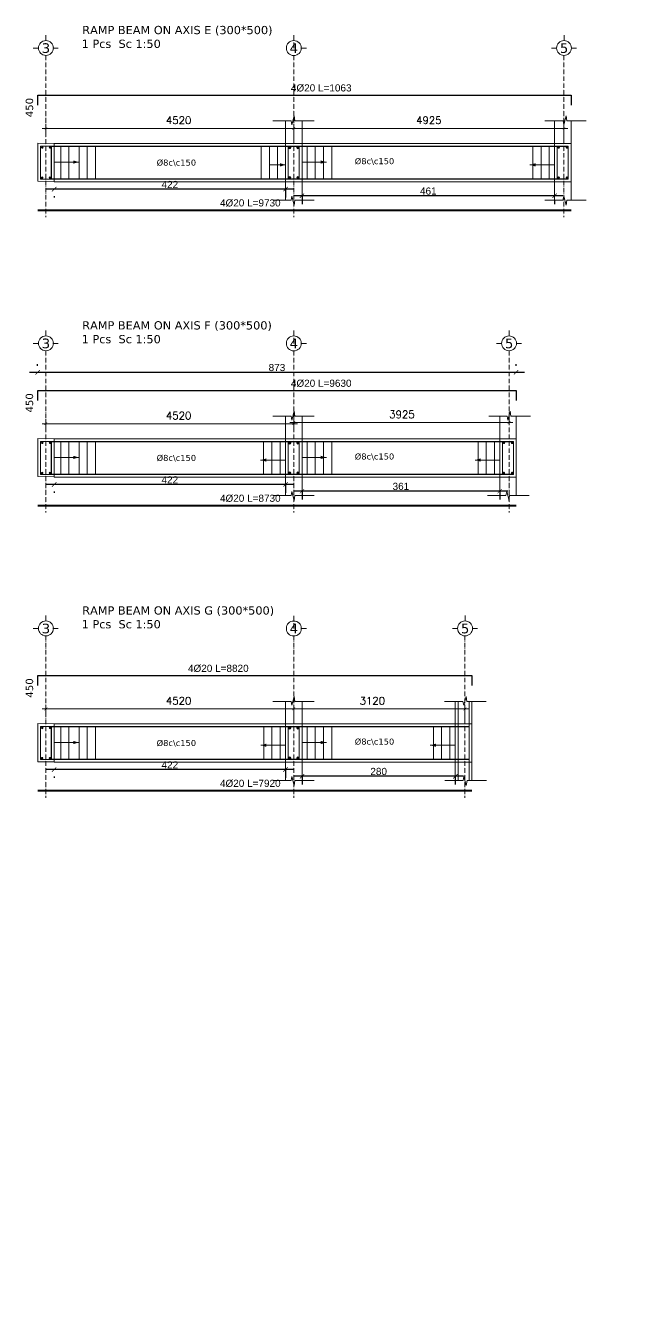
# Model space of a CAD drawing. Header units: inches. Extents: x -26151 to 62940, y -10194 to 246332.
# Drawn here: x -18149 to -17020, y 109885 to 112216 of the extents above; entities that cross this region are included whole.
import ezdxf

# ---------------------------------------------------------------- set-up
doc = ezdxf.new("R2010")
doc.units = ezdxf.units.IN
doc.header["$LTSCALE"] = 0.7
doc.header["$MEASUREMENT"] = 0
doc.linetypes.add('ACAD_ISO10W100', pattern=[18, 12, -3, 0, -3])
doc.layers.get('0').update_dxf_attribs({"lineweight": 13})
doc.layers.get('Defpoints').update_dxf_attribs({"lineweight": 5})
for name, color, linetype, lineweight in [('axis', 254, 'ACAD_ISO10W100', 9), ('BEAM FRAME', 5, 'Continuous', 18), ('COLUMN', 4, 'Continuous', 20), ('elevline', 30, 'Continuous', 20), ('FRAME 070', 5, 'Continuous', 60), ('hach', 9, 'Continuous', 9), ('hatch', 9, 'Continuous', 9), ('renforcment', 141, 'Continuous', 40), ('tex', 3, 'Continuous', 25), ('TEXT', 3, 'Continuous', 25), ('top rein. extension', 50, 'Continuous', 20), ('top renforcment', 7, 'Continuous', 40)]:
    doc.layers.add(name, color=color, linetype=linetype, lineweight=lineweight)
doc.styles.add('100', font='romans.shx', dxfattribs={"height": 13.5})
doc.styles.add('romanc', font='verdana.ttf', dxfattribs={"height": 250})
doc.styles.get("Standard").update_dxf_attribs({"font": 'arial.ttf', "height": 13})
doc.dimstyles.new('100', dxfattribs={"dimtxt": 13.5, "dimasz": 5, "dimexe": 7, "dimexo": 7, "dimgap": 8, "dimtad": 1, "dimdec": 0, "dimlfac": 10, "dimzin": 4, "dimdsep": 46, "dimtxsty": '100', "dimblk": 'ARCHTICK', "dimcen": 0.09, "dimdle": 7, "dimclrd": 1, "dimclre": 8, "dimclrt": 2, "dimadec": 0, "dimazin": 1, "dimtfac": 1, "dimtdec": 0, "dimtix": 1, "dimtofl": 0, "dimtmove": 0, "dimatfit": 3, "dimldrblk": 'ARCHTICK', "dimfxl": 0, "dimtolj": 1, "dimtzin": 0, "dimlwd": -1, "dimlwe": -1, "dimarcsym": 0})
doc.dimstyles.get("Standard").update_dxf_attribs({"dimtxt": 13, "dimasz": 5, "dimexe": 0.18, "dimexo": 0.0625, "dimgap": 6, "dimtad": 1, "dimdec": 0, "dimlfac": 10, "dimzin": 0, "dimdsep": 46, "dimtxsty": 'Standard', "dimblk": 'ARCHTICK', "dimcen": 0.09, "dimse1": 1, "dimse2": 1, "dimclrd": 1, "dimclre": 7, "dimclrt": 3, "dimadec": 0, "dimazin": 0, "dimtfac": 1, "dimtdec": 0, "dimtix": 1, "dimtofl": 0, "dimtmove": 0, "dimatfit": 3, "dimldrblk": 'ARCHTICK', "dimfxl": 0, "dimtolj": 1, "dimtzin": 0, "dimarcsym": 0})
doc.dimstyles.new('STANDARD$0', dxfattribs={"dimscale": 0, "dimtxt": 50, "dimasz": 8, "dimexe": 15, "dimexo": 0.0625, "dimgap": 2, "dimtad": 1, "dimdec": 0, "dimzin": 0, "dimdsep": 46, "dimtxsty": 'Standard', "dimblk1": 'ARCHTICK', "dimblk2": 'ARCHTICK', "dimsah": 1, "dimcen": 0.09, "dimdle": 15, "dimclrd": 3, "dimclre": 3, "dimclrt": 3, "dimazin": 0, "dimtfac": 1, "dimtdec": 0, "dimtofl": 0, "dimtmove": 1, "dimatfit": 3, "dimldrblk": 'ARCHTICK', "dimfxl": 0, "dimtolj": 1, "dimtzin": 0, "dimarcsym": 0})

# ---------------------------------------------------------------- blocks, each defined once
blk = doc.blocks.new('*D1808')
at = {"layer": 'Defpoints', "color": 0, "lineweight": 30, "transparency": 16777216}
for p in [(-18120.6, 112089, -218.5), (-17278.5, 112089, -157.8), (-17278.5, 112089)]:
    blk.add_point(p, dxfattribs=at)
at = {"layer": 'TEXT', "color": 3, "transparency": 16777216, "insert": (-17609.6, 112102), "char_height": 13, "attachment_point": 5}
blk.add_mtext('\\A1;4%%C20 L=1063', dxfattribs=at)
blk = doc.blocks.new('_ArchTick')
at = {"color": 0, "linetype": 'ByBlock', "lineweight": 0, "const_width": 0.15}
blk.add_lwpolyline([(-0.5, -0.5), (0.5, 0.5)], dxfattribs=at)
blk = doc.blocks.new('*D1809')
at = {"color": 1, "transparency": 16777216}
blk.add_line((-18118.6, 112028.4), (-17652.6, 112028.4), dxfattribs=at)
at = {"color": 8, "transparency": 16777216}
for p, q in [((-18111.6, 112022.1), (-18111.6, 112035.4)), ((-17659.6, 112022.3), (-17659.6, 112035.4))]:
    blk.add_line(p, q, dxfattribs=at)
at = {"layer": 'Defpoints', "color": 0, "lineweight": 30, "transparency": 16777216}
for p in [(-17659.6, 112028.4), (-18111.6, 112015.1), (-17659.6, 112015.3)]:
    blk.add_point(p, dxfattribs=at)
at = {"color": 1, "transparency": 16777216, "xscale": 5, "yscale": 5, "zscale": 5, "rotation": 180}
blk.add_blockref('_ArchTick', (-18111.6, 112028.4), dxfattribs=at)
at = {"color": 1, "transparency": 16777216, "xscale": 5, "yscale": 5, "zscale": 5}
blk.add_blockref('_ArchTick', (-17659.6, 112028.4), dxfattribs=at)
at = {"color": 2, "lineweight": 30, "transparency": 16777216, "insert": (-17869.6, 112043.2), "char_height": 13.5, "attachment_point": 5, "style": '100'}
blk.add_mtext('\\A1;4520', dxfattribs=at)
blk = doc.blocks.new('*D1810')
at = {"color": 1, "transparency": 16777216}
blk.add_line((-17666.6, 112028.4), (-17160.1, 112028.4), dxfattribs=at)
at = {"color": 8, "transparency": 16777216}
for p, q in [((-17659.6, 112008.1), (-17659.6, 112035.4)), ((-17167.1, 112008.1), (-17167.1, 112035.4))]:
    blk.add_line(p, q, dxfattribs=at)
at = {"layer": 'Defpoints', "color": 0, "lineweight": 30, "transparency": 16777216}
for p in [(-17167.1, 112028.4), (-17659.6, 112001.1), (-17167.1, 112001.1)]:
    blk.add_point(p, dxfattribs=at)
at = {"color": 1, "transparency": 16777216, "xscale": 5, "yscale": 5, "zscale": 5, "rotation": 180}
blk.add_blockref('_ArchTick', (-17659.6, 112028.4), dxfattribs=at)
at = {"color": 1, "transparency": 16777216, "xscale": 5, "yscale": 5, "zscale": 5}
blk.add_blockref('_ArchTick', (-17167.1, 112028.4), dxfattribs=at)
at = {"color": 2, "lineweight": 30, "transparency": 16777216, "insert": (-17413.3, 112043.2), "char_height": 13.5, "attachment_point": 5, "style": '100'}
blk.add_mtext('\\A1;4925', dxfattribs=at)
blk = doc.blocks.new('*D1811')
at = {"layer": 'Defpoints', "color": 0, "lineweight": 30, "transparency": 16777216}
for p in [(-18094.5, 111879.4, -37100.9), (-18094.5, 111879.4), (-17359.3, 111879.4, -13652.7)]:
    blk.add_point(p, dxfattribs=at)
at = {"layer": 'TEXT', "color": 3, "transparency": 16777216, "insert": (-17738.9, 111892.4), "char_height": 13, "attachment_point": 5}
blk.add_mtext('\\A1;4%%C20 L=9730', dxfattribs=at)
blk = doc.blocks.new('*D1812')
at = {"layer": 'Defpoints', "color": 0, "linetype": 'ByBlock', "lineweight": 30, "transparency": 16777216}
for p in [(-17644.6, 111931.1), (-17184.1, 111931.1, -72.3), (-17644.6, 111905.6)]:
    blk.add_point(p, dxfattribs=at)
at = {"layer": 'hach', "color": 3, "lineweight": -2, "transparency": 16777216}
for p, q in [((-17169.1, 111905.6), (-17659.6, 111905.6)), ((-17644.6, 111906.6), (-17644.6, 111890.6)), ((-17184.1, 111898.4), (-17184.1, 111890.6))]:
    blk.add_line(p, q, dxfattribs=at)
at = {"layer": 'hach', "color": 3, "linetype": 'ByBlock', "lineweight": -2, "transparency": 16777216, "xscale": 8, "yscale": 8, "zscale": 8, "rotation": 180}
blk.add_blockref('_ArchTick', (-17644.6, 111905.6), dxfattribs=at)
at = {"layer": 'hach', "color": 3, "linetype": 'ByBlock', "lineweight": -2, "transparency": 16777216, "xscale": 8, "yscale": 8, "zscale": 8}
blk.add_blockref('_ArchTick', (-17184.1, 111905.6), dxfattribs=at)
at = {"layer": 'hach', "color": 3, "linetype": 'ByBlock', "lineweight": 30, "transparency": 16777216, "insert": (-17414.3, 111914.2), "char_height": 13, "attachment_point": 5}
blk.add_mtext('\\A1;461', dxfattribs=at)
blk = doc.blocks.new('*D1813')
at = {"layer": 'Defpoints', "color": 0, "linetype": 'ByBlock', "lineweight": 30, "transparency": 16777216}
for p in [(-18096.6, 111931.6, -217.9), (-17674.6, 111931.1), (-18096.6, 111917.7)]:
    blk.add_point(p, dxfattribs=at)
at = {"layer": 'hach', "color": 3, "lineweight": -2, "transparency": 16777216}
for p, q in [((-17659.6, 111917.7), (-18111.6, 111917.7)), ((-17674.6, 111918.7), (-17674.6, 111902.7)), ((-18096.6, 111904.8), (-18096.6, 111902.7))]:
    blk.add_line(p, q, dxfattribs=at)
at = {"layer": 'hach', "color": 3, "linetype": 'ByBlock', "lineweight": -2, "transparency": 16777216, "xscale": 8, "yscale": 8, "zscale": 8, "rotation": 180}
blk.add_blockref('_ArchTick', (-18096.6, 111917.7), dxfattribs=at)
at = {"layer": 'hach', "color": 3, "linetype": 'ByBlock', "lineweight": -2, "transparency": 16777216, "xscale": 8, "yscale": 8, "zscale": 8}
blk.add_blockref('_ArchTick', (-17674.6, 111917.7), dxfattribs=at)
at = {"layer": 'hach', "color": 3, "linetype": 'ByBlock', "lineweight": 30, "transparency": 16777216, "insert": (-17885.6, 111926.2), "char_height": 13, "attachment_point": 5}
blk.add_mtext('\\A1;422', dxfattribs=at)
blk = doc.blocks.new('*D1814')
at = {"layer": 'Defpoints', "color": 0, "lineweight": 30, "transparency": 16777216}
for p in [(-18120.6, 111550.7, -218.5), (-17278.5, 111550.7, -157.8), (-17278.5, 111550.7)]:
    blk.add_point(p, dxfattribs=at)
at = {"layer": 'TEXT', "color": 3, "transparency": 16777216, "insert": (-17609.6, 111563.7), "char_height": 13, "attachment_point": 5}
blk.add_mtext('\\A1;4%%C20 L=9630', dxfattribs=at)
blk = doc.blocks.new('*D1815')
at = {"color": 1, "transparency": 16777216}
blk.add_line((-18118.6, 111490.2), (-17652.6, 111490.2), dxfattribs=at)
at = {"color": 8, "transparency": 16777216}
for p, q in [((-18111.6, 111483.8), (-18111.6, 111497.2)), ((-17659.6, 111484), (-17659.6, 111497.2))]:
    blk.add_line(p, q, dxfattribs=at)
at = {"layer": 'Defpoints', "color": 0, "lineweight": 30, "transparency": 16777216}
for p in [(-17659.6, 111490.2), (-18111.6, 111476.8), (-17659.6, 111477)]:
    blk.add_point(p, dxfattribs=at)
at = {"color": 1, "transparency": 16777216, "xscale": 5, "yscale": 5, "zscale": 5, "rotation": 180}
blk.add_blockref('_ArchTick', (-18111.6, 111490.2), dxfattribs=at)
at = {"color": 1, "transparency": 16777216, "xscale": 5, "yscale": 5, "zscale": 5}
blk.add_blockref('_ArchTick', (-17659.6, 111490.2), dxfattribs=at)
at = {"color": 2, "lineweight": 30, "transparency": 16777216, "insert": (-17869.6, 111504.9), "char_height": 13.5, "attachment_point": 5, "style": '100'}
blk.add_mtext('\\A1;4520', dxfattribs=at)
blk = doc.blocks.new('*D1816')
at = {"layer": 'Defpoints', "color": 0, "lineweight": 30, "transparency": 16777216}
for p in [(-18094.5, 111341.1, -37100.9), (-18094.5, 111341.1), (-17359.3, 111341.1, -13652.7)]:
    blk.add_point(p, dxfattribs=at)
at = {"layer": 'TEXT', "color": 3, "transparency": 16777216, "insert": (-17738.9, 111354.1), "char_height": 13, "attachment_point": 5}
blk.add_mtext('\\A1;4%%C20 L=8730', dxfattribs=at)
blk = doc.blocks.new('*D1817')
at = {"layer": 'Defpoints', "color": 0, "linetype": 'ByBlock', "lineweight": 30, "transparency": 16777216}
for p in [(-17284.1, 111397.9), (-17644.6, 111392.9), (-17644.6, 111367.3)]:
    blk.add_point(p, dxfattribs=at)
at = {"layer": 'hach', "color": 3, "lineweight": -2, "transparency": 16777216}
for p, q in [((-17269.1, 111367.3), (-17659.6, 111367.3)), ((-17644.6, 111368.3), (-17644.6, 111352.3)), ((-17284.1, 111368.3), (-17284.1, 111352.3))]:
    blk.add_line(p, q, dxfattribs=at)
at = {"layer": 'hach', "color": 3, "linetype": 'ByBlock', "lineweight": -2, "transparency": 16777216, "xscale": 8, "yscale": 8, "zscale": 8, "rotation": 180}
blk.add_blockref('_ArchTick', (-17644.6, 111367.3), dxfattribs=at)
at = {"layer": 'hach', "color": 3, "linetype": 'ByBlock', "lineweight": -2, "transparency": 16777216, "xscale": 8, "yscale": 8, "zscale": 8}
blk.add_blockref('_ArchTick', (-17284.1, 111367.3), dxfattribs=at)
at = {"layer": 'hach', "color": 3, "linetype": 'ByBlock', "lineweight": 30, "transparency": 16777216, "insert": (-17464.3, 111375.9), "char_height": 13, "attachment_point": 5}
blk.add_mtext('\\A1;361', dxfattribs=at)
blk = doc.blocks.new('*D1818')
at = {"layer": 'Defpoints', "color": 0, "linetype": 'ByBlock', "lineweight": 30, "transparency": 16777216}
for p in [(-18096.6, 111393.3, -217.9), (-18096.6, 111379.4), (-17674.6, 111392.9)]:
    blk.add_point(p, dxfattribs=at)
at = {"layer": 'hach', "color": 3, "lineweight": -2, "transparency": 16777216}
for p, q in [((-17659.6, 111379.4), (-18111.6, 111379.4)), ((-17674.6, 111380.4), (-17674.6, 111364.4)), ((-18096.6, 111366.5), (-18096.6, 111364.4))]:
    blk.add_line(p, q, dxfattribs=at)
at = {"layer": 'hach', "color": 3, "linetype": 'ByBlock', "lineweight": -2, "transparency": 16777216, "xscale": 8, "yscale": 8, "zscale": 8, "rotation": 180}
blk.add_blockref('_ArchTick', (-18096.6, 111379.4), dxfattribs=at)
at = {"layer": 'hach', "color": 3, "linetype": 'ByBlock', "lineweight": -2, "transparency": 16777216, "xscale": 8, "yscale": 8, "zscale": 8}
blk.add_blockref('_ArchTick', (-17674.6, 111379.4), dxfattribs=at)
at = {"layer": 'hach', "color": 3, "linetype": 'ByBlock', "lineweight": 30, "transparency": 16777216, "insert": (-17885.6, 111387.9), "char_height": 13, "attachment_point": 5}
blk.add_mtext('\\A1;422', dxfattribs=at)
blk = doc.blocks.new('*D1819')
at = {"layer": 'Defpoints', "color": 0, "lineweight": 30, "transparency": 16777216}
for p in [(-18120.6, 111031.1, -218.5), (-17278.5, 111031.1, -157.8), (-17278.5, 111031.1)]:
    blk.add_point(p, dxfattribs=at)
at = {"layer": 'TEXT', "color": 3, "transparency": 16777216, "insert": (-17797.2, 111044.1), "char_height": 13, "attachment_point": 5}
blk.add_mtext('\\A1;4%%C20 L=8820', dxfattribs=at)
blk = doc.blocks.new('*D1820')
at = {"color": 8, "transparency": 16777216}
for p, q in [((-18111.6, 110964.2), (-18111.6, 110977.5)), ((-17659.6, 110964.4), (-17659.6, 110977.5))]:
    blk.add_line(p, q, dxfattribs=at)
at = {"color": 1, "transparency": 16777216}
blk.add_line((-18118.6, 110970.5), (-17652.6, 110970.5), dxfattribs=at)
at = {"layer": 'Defpoints', "color": 0, "lineweight": 30, "transparency": 16777216}
for p in [(-18111.6, 110957.2), (-17659.6, 110970.5), (-17659.6, 110957.4)]:
    blk.add_point(p, dxfattribs=at)
at = {"color": 1, "transparency": 16777216, "xscale": 5, "yscale": 5, "zscale": 5, "rotation": 180}
blk.add_blockref('_ArchTick', (-18111.6, 110970.5), dxfattribs=at)
at = {"color": 1, "transparency": 16777216, "xscale": 5, "yscale": 5, "zscale": 5}
blk.add_blockref('_ArchTick', (-17659.6, 110970.5), dxfattribs=at)
at = {"color": 2, "lineweight": 30, "transparency": 16777216, "insert": (-17869.6, 110985.3), "char_height": 13.5, "attachment_point": 5, "style": '100'}
blk.add_mtext('\\A1;4520', dxfattribs=at)
blk = doc.blocks.new('*D1821')
at = {"color": 8, "transparency": 16777216}
for p, q in [((-17659.6, 110950.2), (-17659.6, 110977.5)), ((-17347.6, 110950.2), (-17347.6, 110977.5))]:
    blk.add_line(p, q, dxfattribs=at)
at = {"color": 1, "transparency": 16777216}
blk.add_line((-17666.6, 110970.5), (-17340.6, 110970.5), dxfattribs=at)
at = {"layer": 'Defpoints', "color": 0, "lineweight": 30, "transparency": 16777216}
for p in [(-17347.6, 110970.5), (-17659.6, 110943.2), (-17347.6, 110943.2)]:
    blk.add_point(p, dxfattribs=at)
at = {"color": 1, "transparency": 16777216, "xscale": 5, "yscale": 5, "zscale": 5, "rotation": 180}
blk.add_blockref('_ArchTick', (-17659.6, 110970.5), dxfattribs=at)
at = {"color": 1, "transparency": 16777216, "xscale": 5, "yscale": 5, "zscale": 5}
blk.add_blockref('_ArchTick', (-17347.6, 110970.5), dxfattribs=at)
at = {"color": 2, "lineweight": 30, "transparency": 16777216, "insert": (-17516.3, 110985.3), "char_height": 13.5, "attachment_point": 5, "style": '100'}
blk.add_mtext('\\A1;3120', dxfattribs=at)
blk = doc.blocks.new('*D1822')
at = {"layer": 'Defpoints', "color": 0, "lineweight": 30, "transparency": 16777216}
for p in [(-18094.5, 110821.5, -37100.9), (-18094.5, 110821.5), (-17359.3, 110821.5, -13652.7)]:
    blk.add_point(p, dxfattribs=at)
at = {"layer": 'TEXT', "color": 3, "transparency": 16777216, "insert": (-17738.9, 110834.5), "char_height": 13, "attachment_point": 5}
blk.add_mtext('\\A1;4%%C20 L=7920', dxfattribs=at)
blk = doc.blocks.new('*D1823')
at = {"layer": 'Defpoints', "color": 0, "linetype": 'ByBlock', "lineweight": 30, "transparency": 16777216}
for p in [(-17644.6, 110873.2), (-17365.1, 110878.2), (-17644.6, 110847.6)]:
    blk.add_point(p, dxfattribs=at)
at = {"layer": 'hach', "color": 3, "lineweight": -2, "transparency": 16777216}
for p, q in [((-17350.1, 110847.6), (-17659.6, 110847.6)), ((-17644.6, 110848.7), (-17644.6, 110832.6)), ((-17365.1, 110848.7), (-17365.1, 110832.6))]:
    blk.add_line(p, q, dxfattribs=at)
at = {"layer": 'hach', "color": 3, "linetype": 'ByBlock', "lineweight": -2, "transparency": 16777216, "xscale": 8, "yscale": 8, "zscale": 8, "rotation": 180}
blk.add_blockref('_ArchTick', (-17644.6, 110847.6), dxfattribs=at)
at = {"layer": 'hach', "color": 3, "linetype": 'ByBlock', "lineweight": -2, "transparency": 16777216, "xscale": 8, "yscale": 8, "zscale": 8}
blk.add_blockref('_ArchTick', (-17365.1, 110847.6), dxfattribs=at)
at = {"layer": 'hach', "color": 3, "linetype": 'ByBlock', "lineweight": 30, "transparency": 16777216, "insert": (-17504.8, 110856.3), "char_height": 13, "attachment_point": 5}
blk.add_mtext('\\A1;280', dxfattribs=at)
blk = doc.blocks.new('*D1824')
at = {"layer": 'Defpoints', "color": 0, "linetype": 'ByBlock', "lineweight": 30, "transparency": 16777216}
for p in [(-18096.6, 110873.6, -217.9), (-18096.6, 110859.8), (-17674.6, 110873.2)]:
    blk.add_point(p, dxfattribs=at)
at = {"layer": 'hach', "color": 3, "lineweight": -2, "transparency": 16777216}
for p, q in [((-17659.6, 110859.8), (-18111.6, 110859.8)), ((-17674.6, 110860.8), (-17674.6, 110844.8)), ((-18096.6, 110846.9), (-18096.6, 110844.8))]:
    blk.add_line(p, q, dxfattribs=at)
at = {"layer": 'hach', "color": 3, "linetype": 'ByBlock', "lineweight": -2, "transparency": 16777216, "xscale": 8, "yscale": 8, "zscale": 8, "rotation": 180}
blk.add_blockref('_ArchTick', (-18096.6, 110859.8), dxfattribs=at)
at = {"layer": 'hach', "color": 3, "linetype": 'ByBlock', "lineweight": -2, "transparency": 16777216, "xscale": 8, "yscale": 8, "zscale": 8}
blk.add_blockref('_ArchTick', (-17674.6, 110859.8), dxfattribs=at)
at = {"layer": 'hach', "color": 3, "linetype": 'ByBlock', "lineweight": 30, "transparency": 16777216, "insert": (-17885.6, 110868.3), "char_height": 13, "attachment_point": 5}
blk.add_mtext('\\A1;422', dxfattribs=at)
blk = doc.blocks.new('*D1825')
at = {"layer": 'Defpoints', "color": 0, "lineweight": 30, "transparency": 16777216}
for p in [(-17254.1, 111583.9), (-18126.6, 111550.7, -217.9), (-17254.1, 111550.7, -217.9)]:
    blk.add_point(p, dxfattribs=at)
at = {"layer": 'hach', "color": 3, "lineweight": -2, "transparency": 16777216}
for p, q in [((-18141.6, 111583.9), (-17239.1, 111583.9)), ((-18126.6, 111595.4), (-18126.6, 111598.9)), ((-17254.1, 111595.4), (-17254.1, 111598.9))]:
    blk.add_line(p, q, dxfattribs=at)
at = {"layer": 'hach', "color": 3, "lineweight": -2, "transparency": 16777216, "xscale": 8, "yscale": 8, "zscale": 8, "rotation": 180}
blk.add_blockref('_ArchTick', (-18126.6, 111583.9), dxfattribs=at)
at = {"layer": 'hach', "color": 3, "lineweight": -2, "transparency": 16777216, "xscale": 8, "yscale": 8, "zscale": 8}
blk.add_blockref('_ArchTick', (-17254.1, 111583.9), dxfattribs=at)
at = {"layer": 'hach', "color": 3, "lineweight": 30, "transparency": 16777216, "insert": (-17690.3, 111592.5), "char_height": 13, "attachment_point": 5}
blk.add_mtext('\\A1;873', dxfattribs=at)
blk = doc.blocks.new('*D1826')
at = {"color": 1, "transparency": 16777216}
blk.add_line((-17666.6, 111492.5), (-17260.1, 111492.5), dxfattribs=at)
at = {"color": 8, "transparency": 16777216}
for p, q in [((-17659.6, 111497.6), (-17659.6, 111499.5)), ((-17267.1, 111493.7), (-17267.1, 111499.5))]:
    blk.add_line(p, q, dxfattribs=at)
at = {"layer": 'Defpoints', "color": 0, "lineweight": 30, "transparency": 16777216}
for p in [(-17659.6, 111490.6), (-17267.1, 111492.5), (-17267.1, 111486.7)]:
    blk.add_point(p, dxfattribs=at)
at = {"color": 1, "transparency": 16777216, "xscale": 5, "yscale": 5, "zscale": 5, "rotation": 180}
blk.add_blockref('_ArchTick', (-17659.6, 111492.5), dxfattribs=at)
at = {"color": 1, "transparency": 16777216, "xscale": 5, "yscale": 5, "zscale": 5}
blk.add_blockref('_ArchTick', (-17267.1, 111492.5), dxfattribs=at)
at = {"color": 2, "lineweight": 30, "transparency": 16777216, "insert": (-17462.4, 111507.2), "char_height": 13.5, "attachment_point": 5, "style": '100'}
blk.add_mtext('\\A1;3925', dxfattribs=at)

msp = doc.modelspace()

# ---------------------------------------------------------------- hatches: boundary and pattern name
at = {"layer": 'elevline'}
for points in [[(-18115.89, 111993.67, 1), (-18120.65, 111993.67, 1)], [(-18101.58, 111993.77, 1), (-18106.34, 111993.77, 1)], [(-17664.79, 111993.77, 1), (-17669.55, 111993.77, 1)], [(-17654.31, 111993.77, -1), (-17649.55, 111993.77, -1)], [(-17178.97, 111993.7, -1), (-17174.22, 111993.7, -1)], [(-17163.87, 111993.7, -1), (-17159.11, 111993.7, -1)], [(-18116.11, 111938.51, 1), (-18120.87, 111938.51, 1)], [(-18101.8, 111938.51, 1), (-18106.56, 111938.51, 1)], [(-17664.79, 111938.53, -1), (-17669.55, 111938.53, -1)], [(-17654.31, 111938.53, 1), (-17649.55, 111938.53, 1)], [(-17178.89, 111938.65, -1), (-17174.13, 111938.65, -1)], [(-17163.87, 111938.65, -1), (-17159.11, 111938.65, -1)], [(-18115.89, 111455.38, 1), (-18120.65, 111455.38, 1)], [(-18101.58, 111455.48, 1), (-18106.34, 111455.48, 1)], [(-17664.79, 111455.48, 1), (-17669.55, 111455.48, 1)], [(-17654.31, 111455.48, -1), (-17649.55, 111455.48, -1)], [(-17278.82, 111455.41, -1), (-17274.06, 111455.41, -1)], [(-17263.94, 111455.23, -1), (-17259.18, 111455.23, -1)], [(-18116.11, 111400.22, 1), (-18120.87, 111400.22, 1)], [(-18101.8, 111400.22, 1), (-18106.56, 111400.22, 1)], [(-17664.79, 111400.24, -1), (-17669.55, 111400.24, -1)], [(-17654.31, 111400.24, 1), (-17649.55, 111400.24, 1)], [(-17278.95, 111400.45, -1), (-17274.2, 111400.45, -1)], [(-17263.78, 111400.37, -1), (-17259.03, 111400.37, -1)], [(-18115.89, 110935.75, 1), (-18120.65, 110935.75, 1)], [(-18101.58, 110935.85, 1), (-18106.34, 110935.85, 1)], [(-17664.79, 110935.85, 1), (-17669.55, 110935.85, 1)], [(-17654.31, 110935.85, -1), (-17649.55, 110935.85, -1)], [(-18116.11, 110880.58, 1), (-18120.87, 110880.58, 1)], [(-18101.8, 110880.58, 1), (-18106.56, 110880.58, 1)], [(-17664.79, 110880.6, -1), (-17669.55, 110880.6, -1)], [(-17654.31, 110880.6, 1), (-17649.55, 110880.6, 1)]]:
    msp.add_hatch(color=256, dxfattribs=at).paths.add_polyline_path(points)
at = {"layer": 'hatch', "linetype": 'ByBlock'}
h = msp.add_hatch(dxfattribs=at)
h.set_pattern_fill('AR-CONC', color=256, style=0)
h.set_pattern_definition([(50, (50322.4555, 326076.081), (7.17260183, -0.62752135), [0.75, -8.25]), (355, (50322.4555, 326076.081), (-1.38751334, 7.52192134), [0.6, -6.6]), (100.4514, (50323.053, 326076.0284), (5.78509382, 6.89439542), [0.6374019, -7.01142112]), (46.1842, (50322.4555, 326078.081), (10.6724105, -1.65519014), [1.125, -12.375]), (96.6356, (50323.345, 326077.943), (9.34662706, 9.7411787), [0.9561029, -10.51713]), (351.1842, (50322.456, 326078.081), (9.34661945, 9.741186), [0.9, -9.9]), (21, (50323.4555, 326077.581), (5.96907052, -4.0261889), [0.75, -8.25]), (326, (50323.4555, 326077.581), (2.43315332, 7.25150045), [0.6, -6.6]), (71.4514, (50323.953, 326077.245), (8.40222629, 3.22530497), [0.6374019, -7.01142112]), (37.5, (50322.4555, 326076.0807), (0.121598553, 3.328938538), [0, -6.52, 0, -6.7, 0, -6.625]), (7.5, (50322.4555, 326076.0807), (2.630695374, 3.94411712), [0, -3.82, 0, -6.37, 0, -2.525]), (327.5, (50320.2255, 326076.0807), (5.338224362, -0.225548717), [0, -2.5, 0, -7.8, 0, -10.35]), (317.5, (50319.2255, 326076.0807), (5.83186169, 1.00104982), [0, -3.25, 0, -5.18, 0, -7.35])])
h.paths.add_polyline_path([(-17020.29, 109884.99), (-17020.23, 109884.93), (-17020.23, 109884.99)])

# ---------------------------------------------------------------- linework, layer by layer
at = {"layer": 'axis'}
for p, q in [((-18111.55, 112161.34, -217.91), (-18111.55, 111866.41, -217.91)), ((-17659.55, 112161.34, -217.91), (-17659.55, 111866.41, -217.91)), ((-17167.05, 112161.34, -217.91), (-17167.05, 111866.41, -217.91)), ((-18111.55, 111623.05, -217.91), (-18111.55, 111328.12, -217.91)), ((-17659.55, 111623.05, -217.91), (-17659.55, 111328.12, -217.91)), ((-17267.05, 111623.05, -217.91), (-17267.05, 111328.12, -217.91)), ((-18111.55, 111103.42, -217.91), (-18111.55, 110808.48, -217.91)), ((-17659.55, 111103.42, -217.91), (-17659.55, 110808.48, -217.91)), ((-17347.55, 111103.42, -217.91), (-17347.55, 110808.48, -217.91))]:
    msp.add_line(p, q, dxfattribs=at)
at = {"layer": 'BEAM FRAME'}
for points in [[(-17154.05, 111931.15), (-18096.55, 111931.15), (-18096.55, 112001.15), (-17154.05, 112001.15)], [(-17254.05, 111392.86), (-18096.55, 111392.86), (-18096.55, 111462.86), (-17254.05, 111462.86)], [(-17335.05, 110873.22), (-18096.55, 110873.22), (-18096.55, 110943.22), (-17335.05, 110943.22)]]:
    msp.add_lwpolyline(points, dxfattribs=at)
at = {"layer": 'COLUMN', "lineweight": 20}
for p, q in [((-17674.55, 112042.07), (-17674.55, 112001.15)), ((-17644.55, 112042.07), (-17644.55, 112001.15)), ((-17674.55, 111897.72), (-17674.55, 111931.15)), ((-17644.55, 111897.72), (-17644.55, 111931.15)), ((-17674.55, 111503.79), (-17674.55, 111462.86)), ((-17644.55, 111503.79), (-17644.55, 111462.86)), ((-17284.05, 111503.79), (-17284.05, 111359.43)), ((-17254.05, 111503.79), (-17254.05, 111359.43)), ((-17674.55, 111359.43), (-17674.55, 111392.86)), ((-17644.55, 111359.43), (-17644.55, 111392.86)), ((-17674.55, 110984.15), (-17674.55, 110943.22)), ((-17644.55, 110984.15), (-17644.55, 110943.22)), ((-17365.05, 110984.15), (-17365.05, 110839.8)), ((-17360.05, 110984.15), (-17360.05, 110839.8)), ((-17340.05, 110984.15), (-17340.05, 110839.8)), ((-17335.05, 110984.15), (-17335.05, 110839.8)), ((-17674.55, 110839.8), (-17674.55, 110873.22)), ((-17644.55, 110839.8), (-17644.55, 110873.22))]:
    msp.add_line(p, q, dxfattribs=at)
at = {"layer": 'elevline'}
for p, q in [((-18084.51, 111936.15, -217.91), (-18084.51, 111996.15, -217.91)), ((-18069.51, 111936.15, -217.91), (-18069.51, 111996.15, -217.91)), ((-18051.05, 111936.15, -217.91), (-18051.05, 111996.15, -217.91)), ((-18036.05, 111936.15, -217.91), (-18036.05, 111996.15, -217.91)), ((-18021.05, 111936.15, -217.91), (-18021.05, 111996.15, -217.91)), ((-17719.04, 111936.15, -217.91), (-17719.04, 111996.15, -217.91)), ((-17704.04, 111936.15, -217.91), (-17704.04, 111996.15, -217.91)), ((-17689.04, 111936.15, -217.91), (-17689.04, 111996.15, -217.91)), ((-17649.51, 111936.15, -217.91), (-17649.51, 111996.15, -217.91)), ((-17635.44, 111936.15, -217.91), (-17635.44, 111996.15, -217.91)), ((-17620.48, 111936.15, -217.91), (-17620.48, 111996.15, -217.91)), ((-17605.48, 111936.15, -217.91), (-17605.48, 111996.15, -217.91)), ((-17590.48, 111936.15, -217.91), (-17590.48, 111996.15, -217.91)), ((-17223.68, 111936.15, -217.91), (-17223.68, 111996.15, -217.91)), ((-17208.68, 111936.15, -217.91), (-17208.68, 111996.15, -217.91)), ((-17193.68, 111936.15, -217.91), (-17193.68, 111996.15, -217.91)), ((-18084.51, 111397.86, -217.91), (-18084.51, 111457.86, -217.91)), ((-18069.51, 111397.86, -217.91), (-18069.51, 111457.86, -217.91)), ((-18051.05, 111397.86, -217.91), (-18051.05, 111457.86, -217.91)), ((-18036.05, 111397.86, -217.91), (-18036.05, 111457.86, -217.91)), ((-18021.05, 111397.86, -217.91), (-18021.05, 111457.86, -217.91)), ((-17714.52, 111398.13), (-17714.52, 111458.13)), ((-17699.52, 111398.13), (-17699.52, 111458.13)), ((-17684.52, 111398.13), (-17684.52, 111458.13)), ((-17649.51, 111397.86, -217.91), (-17649.51, 111457.86, -217.91)), ((-17635.44, 111397.86, -217.91), (-17635.44, 111457.86, -217.91)), ((-17620.48, 111397.86, -217.91), (-17620.48, 111457.86, -217.91)), ((-17605.48, 111397.86, -217.91), (-17605.48, 111457.86, -217.91)), ((-17590.48, 111397.86, -217.91), (-17590.48, 111457.86, -217.91)), ((-17323.54, 111398.13), (-17323.54, 111458.13)), ((-17308.54, 111398.13), (-17308.54, 111458.13)), ((-17293.54, 111398.13), (-17293.54, 111458.13)), ((-18084.51, 110878.22, -217.91), (-18084.51, 110938.22, -217.91)), ((-18069.51, 110878.22, -217.91), (-18069.51, 110938.22, -217.91)), ((-18051.05, 110878.22, -217.91), (-18051.05, 110938.22, -217.91)), ((-18036.05, 110878.22, -217.91), (-18036.05, 110938.22, -217.91)), ((-18021.05, 110878.22, -217.91), (-18021.05, 110938.22, -217.91)), ((-17714.39, 110878.29), (-17714.39, 110938.29)), ((-17699.39, 110878.29), (-17699.39, 110938.29)), ((-17684.39, 110878.29), (-17684.39, 110938.29)), ((-17649.51, 110878.22, -217.91), (-17649.51, 110938.22, -217.91)), ((-17635.44, 110878.22, -217.91), (-17635.44, 110938.22, -217.91)), ((-17620.48, 110878.22, -217.91), (-17620.48, 110938.22, -217.91)), ((-17605.48, 110878.22, -217.91), (-17605.48, 110938.22, -217.91)), ((-17590.48, 110878.22, -217.91), (-17590.48, 110938.22, -217.91)), ((-17405.14, 110878.29), (-17405.14, 110938.29)), ((-17390.14, 110878.29), (-17390.14, 110938.29)), ((-17375.14, 110878.29), (-17375.14, 110938.29))]:
    msp.add_line(p, q, dxfattribs=at)
for centre in [(-17667.17, 111993.77, -217.91), (-17651.93, 111993.77, -217.91), (-17667.17, 111938.53, -217.91), (-17651.93, 111938.53, -217.91), (-17667.17, 111455.48, -217.91), (-17651.93, 111455.48, -217.91), (-17667.17, 111400.24, -217.91), (-17651.93, 111400.24, -217.91), (-17667.17, 110935.85, -217.91), (-17651.93, 110935.85, -217.91), (-17667.17, 110880.6, -217.91), (-17651.93, 110880.6, -217.91)]:
    msp.add_circle(centre, 2.38, dxfattribs=at)
at = {"layer": 'FRAME 070', "lineweight": 20}
for p, q in [((-17658.87, 112051.08), (-17663.05, 112035)), ((-17657.52, 112042.07), (-17658.87, 112051.08)), ((-17162.94, 112051.08), (-17167.12, 112035)), ((-17161.58, 112042.07), (-17162.94, 112051.08)), ((-17664.56, 112042.07), (-17697.95, 112042.07)), ((-17663.05, 112035), (-17664.56, 112042.07)), ((-17622.16, 112042.07), (-17657.52, 112042.07)), ((-17168.62, 112042.07), (-17202.01, 112042.07)), ((-17126.23, 112042.07), (-17161.58, 112042.07)), ((-17664.56, 111897.72), (-17697.95, 111897.72)), ((-17663.05, 111904.8), (-17664.56, 111897.72)), ((-17658.87, 111888.72), (-17663.05, 111904.8)), ((-17657.52, 111897.72), (-17658.87, 111888.72)), ((-17622.16, 111897.72), (-17657.52, 111897.72)), ((-17168.72, 111897.72), (-17202.11, 111897.72)), ((-17168.63, 111897.72), (-17202.02, 111897.72)), ((-17167.21, 111904.8), (-17168.72, 111897.72)), ((-17167.13, 111904.8), (-17168.63, 111897.72)), ((-17163.03, 111888.72), (-17167.21, 111904.8)), ((-17162.95, 111888.72), (-17167.13, 111904.8)), ((-17161.68, 111897.72), (-17163.03, 111888.72)), ((-17161.59, 111897.72), (-17162.95, 111888.72)), ((-17126.32, 111897.72), (-17161.68, 111897.72)), ((-17126.24, 111897.72), (-17161.59, 111897.72)), ((-17658.87, 111512.79), (-17663.05, 111496.71)), ((-17657.52, 111503.79), (-17658.87, 111512.79)), ((-17264.96, 111512.79, -217.91), (-17269.14, 111496.71, -217.91)), ((-17263.61, 111503.79, -217.91), (-17264.96, 111512.79, -217.91)), ((-17664.56, 111503.79), (-17697.95, 111503.79)), ((-17663.05, 111496.71), (-17664.56, 111503.79)), ((-17622.16, 111503.79), (-17657.52, 111503.79)), ((-17270.65, 111503.79, -217.91), (-17304.04, 111503.79, -217.91)), ((-17228.25, 111503.79, -217.91), (-17263.61, 111503.79, -217.91)), ((-17664.56, 111359.43), (-17697.95, 111359.43)), ((-17663.05, 111366.51), (-17664.56, 111359.43)), ((-17658.87, 111350.43), (-17663.05, 111366.51)), ((-17657.52, 111359.43), (-17658.87, 111350.43)), ((-17622.16, 111359.43), (-17657.52, 111359.43)), ((-17273.26, 111359.43), (-17306.65, 111359.43)), ((-17272.84, 111359.43), (-17306.22, 111359.43)), ((-17271.33, 111366.51), (-17272.84, 111359.43)), ((-17267.15, 111350.43), (-17271.33, 111366.51)), ((-17266.22, 111359.43), (-17267.57, 111350.43)), ((-17230.87, 111359.43), (-17266.22, 111359.43)), ((-17230.44, 111359.43), (-17265.8, 111359.43)), ((-17664.56, 110984.15), (-17697.95, 110984.15)), ((-17663.05, 110977.07), (-17664.56, 110984.15)), ((-17658.87, 110993.15), (-17663.05, 110977.07)), ((-17657.52, 110984.15), (-17658.87, 110993.15)), ((-17622.16, 110984.15), (-17657.52, 110984.15)), ((-17351.15, 110984.15, -217.91), (-17384.54, 110984.15, -217.91)), ((-17345.46, 110993.15, -217.91), (-17349.64, 110977.07, -217.91)), ((-17344.11, 110984.15, -217.91), (-17345.46, 110993.15, -217.91)), ((-17308.75, 110984.15, -217.91), (-17344.11, 110984.15, -217.91)), ((-17664.56, 110839.8), (-17697.95, 110839.8)), ((-17663.05, 110846.87), (-17664.56, 110839.8)), ((-17658.87, 110830.8), (-17663.05, 110846.87)), ((-17657.52, 110839.8), (-17658.87, 110830.8)), ((-17622.16, 110839.8), (-17657.52, 110839.8)), ((-17350.79, 110839.8, -217.91), (-17384.18, 110839.8, -217.91)), ((-17349.29, 110846.87, -217.91), (-17350.79, 110839.8, -217.91)), ((-17345.1, 110830.8, -217.91), (-17349.29, 110846.87, -217.91)), ((-17343.75, 110839.8, -217.91), (-17345.1, 110830.8, -217.91)), ((-17308.4, 110839.8, -217.91), (-17343.75, 110839.8, -217.91))]:
    msp.add_line(p, q, dxfattribs=at)
at = {"layer": 'FRAME 070', "lineweight": 15, "elevation": -217.91}
for points in [[(-18096.55, 111931.56), (-18126.55, 111931.96), (-18126.55, 112001.48), (-18096.55, 112001.15)], [(-17644.55, 111931.15), (-17674.55, 111931.15), (-17674.55, 112001.15), (-17644.55, 112001.15)], [(-18096.55, 111393.28), (-18126.55, 111393.67), (-18126.55, 111463.19), (-18096.55, 111462.86)], [(-17644.55, 111392.86), (-17674.55, 111392.86), (-17674.55, 111462.86), (-17644.55, 111462.86)], [(-18096.55, 110873.64), (-18126.55, 110874.03), (-18126.55, 110943.55), (-18096.55, 110943.22)], [(-17644.55, 110873.22), (-17674.55, 110873.22), (-17674.55, 110943.22), (-17644.55, 110943.22)]]:
    msp.add_lwpolyline(points, close=True, dxfattribs=at)
at = {"layer": 'hach', "color": 2, "linetype": 'ByBlock'}
for p, q in [((-18126.55, 112089.02, -217.91), (-18126.55, 112071.02, -217.91)), ((-18126.55, 112071.02, -217.91), (-18126.55, 112080.02, -217.91)), ((-18126.55, 111550.73, -217.91), (-18126.55, 111532.73, -217.91)), ((-18126.55, 111532.73, -217.91), (-18126.55, 111541.73, -217.91)), ((-18126.55, 111031.1, -217.91), (-18126.55, 111013.1, -217.91)), ((-18126.55, 111013.1, -217.91), (-18126.55, 111022.1, -217.91))]:
    msp.add_line(p, q, dxfattribs=at)
at = {"layer": 'hach', "color": 4, "linetype": 'ByBlock'}
for p, q in [((-17184.05, 112042.07), (-17184.05, 111898.68, -253.19)), ((-17154.05, 112042.07), (-17154.05, 111897.72, -254.89))]:
    msp.add_line(p, q, dxfattribs=at)
at = {"layer": 'hach', "color": 5}
for p, q in [((-17168.62, 112042.07), (-17167.1, 112035.07)), ((-17270.65, 111503.79, -217.91), (-17269.12, 111496.78, -217.91)), ((-17351.15, 110984.15, -217.91), (-17349.62, 110977.14, -217.91))]:
    msp.add_line(p, q, dxfattribs=at)
at = {"layer": 'hach', "color": 1}
for p, q in [((-18126.55, 111532.62, -217.91), (-18126.55, 111550.73, -217.91)), ((-18126.55, 111550.73, -217.91), (-17254.05, 111550.73)), ((-17254.05, 111550.73), (-17254.05, 111532.73)), ((-18126.55, 111031.1, -217.91), (-17335.05, 111031.1))]:
    msp.add_line(p, q, dxfattribs=at)
at = {"layer": 'hach', "color": 0, "lineweight": 30, "elevation": -217.91}
for points in [[(-18126.55, 112070.91), (-18126.55, 112089.02), (-17154.05, 112089.02), (-17154.05, 112071.02)], [(-18126.55, 111532.73), (-18126.55, 111550.73), (-17254.05, 111550.73), (-17254.05, 111532.73)], [(-18126.55, 111013.1), (-18126.55, 111031.1), (-17335.05, 111031.1), (-17335.05, 111013.1)]]:
    msp.add_lwpolyline(points, dxfattribs=at)
at = {"layer": 'hach', "color": 5, "elevation": -72.27}
msp.add_lwpolyline([(-17184.05, 112001.15), (-17154.05, 112001.15), (-17154.05, 111931.15), (-17184.05, 111931.15)], close=True, dxfattribs=at)
at = {"layer": 'hach', "color": 0, "elevation": -81.09}
msp.add_lwpolyline([(-17179.05, 111996.15), (-17159.05, 111996.15), (-17159.05, 111936.15), (-17179.05, 111936.15)], close=True, dxfattribs=at)
at = {"layer": 'hach', "color": 5}
for points in [[(-17284.05, 111462.86), (-17254.05, 111462.86), (-17254.05, 111392.86), (-17284.05, 111392.86)], [(-17365.05, 110943.22), (-17335.05, 110943.22), (-17335.05, 110873.22), (-17365.05, 110873.22)]]:
    msp.add_lwpolyline(points, close=True, dxfattribs=at)
at = {"layer": 'hach', "color": 0}
for points in [[(-17279.05, 111457.86), (-17259.05, 111457.86), (-17259.05, 111397.86), (-17279.05, 111397.86)], [(-17360.05, 110938.22), (-17340.05, 110938.22), (-17340.05, 110878.22), (-17360.05, 110878.22)]]:
    msp.add_lwpolyline(points, close=True, dxfattribs=at)
at = {"layer": 'hatch'}
for p, q in [((-18112.01, 112198.44, -217.91), (-18112.01, 112188.7, -217.91)), ((-17659.55, 112198.19, -217.91), (-17659.55, 112188.46, -217.91)), ((-17166.88, 112198.31, -217.91), (-17166.88, 112188.58, -217.91)), ((-18134.94, 112174.96, -217.91), (-18125.2, 112174.96, -217.91)), ((-18089.09, 112174.96, -217.91), (-18098.82, 112174.96, -217.91)), ((-17659.55, 112184.69, -217.91), (-17659.55, 112174.96, -217.91)), ((-17636.63, 112174.71, -217.91), (-17646.36, 112174.71, -217.91)), ((-17189.81, 112174.84, -217.91), (-17180.07, 112174.84, -217.91)), ((-17143.96, 112174.84, -217.91), (-17153.69, 112174.84, -217.91)), ((-18112.01, 111660.15, -217.91), (-18112.01, 111650.41, -217.91)), ((-17659.55, 111659.9, -217.91), (-17659.55, 111650.17, -217.91)), ((-17267.05, 111660.02, -217.91), (-17267.05, 111650.29, -217.91)), ((-18134.94, 111636.67, -217.91), (-18125.2, 111636.67, -217.91)), ((-18089.09, 111636.67, -217.91), (-18098.82, 111636.67, -217.91)), ((-17659.55, 111646.4, -217.91), (-17659.55, 111636.67, -217.91)), ((-17636.63, 111636.42, -217.91), (-17646.36, 111636.42, -217.91)), ((-17289.97, 111636.55, -217.91), (-17280.24, 111636.55, -217.91)), ((-17244.13, 111636.55, -217.91), (-17253.86, 111636.55, -217.91)), ((-18112.01, 111140.51, -217.91), (-18112.01, 111130.78, -217.91)), ((-17659.55, 111140.27, -217.91), (-17659.55, 111130.53, -217.91)), ((-17347.28, 111140.39, -217.91), (-17347.28, 111130.65, -217.91)), ((-18134.94, 111117.03, -217.91), (-18125.2, 111117.03, -217.91)), ((-18089.09, 111117.03, -217.91), (-18098.82, 111117.03, -217.91)), ((-17659.55, 111126.77, -217.91), (-17659.55, 111117.04, -217.91)), ((-17636.63, 111116.79, -217.91), (-17646.36, 111116.79, -217.91)), ((-17370.21, 111116.91, -217.91), (-17360.47, 111116.91, -217.91)), ((-17324.36, 111116.91, -217.91), (-17334.09, 111116.91, -217.91))]:
    msp.add_line(p, q, dxfattribs=at)
for centre in [(-18111.58, 112174.96, -217.91), (-17659.55, 112174.84, -217.91), (-17166.88, 112174.96, -217.91), (-18111.58, 111636.67, -217.91), (-17659.55, 111636.55, -217.91), (-17267.05, 111636.67, -217.91), (-18111.58, 111117.03, -217.91), (-17659.55, 111116.91, -217.91), (-17347.28, 111117.03, -217.91)]:
    msp.add_circle(centre, 13.62, dxfattribs=at)
at = {"layer": 'renforcment', "lineweight": -2}
for points in [[(-17159.05, 111936.15), (-18101.55, 111936.15), (-18101.55, 111996.15), (-17159.05, 111996.15)], [(-17259.05, 111397.86), (-18101.55, 111397.86), (-18101.55, 111457.86), (-17259.05, 111457.86)], [(-17340.05, 110878.22), (-18101.55, 110878.22), (-18101.55, 110938.22), (-17340.05, 110938.22)]]:
    msp.add_lwpolyline(points, dxfattribs=at)
at = {"layer": 'top rein. extension'}
for p, q in [((-18051.38, 111967.04, -217.91), (-18096.34, 111967.04, -217.91)), ((-17674.09, 111961.99, -217.91), (-17704.04, 111961.99, -217.91)), ((-17600.07, 111967.04, -217.91), (-17645.03, 111967.04, -217.91)), ((-17229.22, 111961.99, -217.91), (-17184.26, 111961.99, -217.91)), ((-18051.38, 111428.75, -217.91), (-18096.34, 111428.75, -217.91)), ((-17720.06, 111423.97), (-17675.1, 111423.97)), ((-17600.07, 111428.75, -217.91), (-17645.03, 111428.75, -217.91)), ((-17329.08, 111423.97), (-17284.12, 111423.97)), ((-18051.38, 110909.12, -217.91), (-18096.34, 110909.12, -217.91)), ((-17600.07, 110909.12, -217.91), (-17645.03, 110909.12, -217.91)), ((-17719.93, 110904.13), (-17674.97, 110904.13)), ((-17410.68, 110904.13), (-17365.72, 110904.13))]:
    msp.add_line(p, q, dxfattribs=at)
for points in [[(-18061.85, 111970.04, -217.91), (-18051.73, 111967.04, -217.91), (-18061.85, 111964.04, -217.91)], [(-17684.56, 111964.99, -217.91), (-17674.43, 111961.99, -217.91), (-17684.56, 111958.99, -217.91)], [(-17610.54, 111970.04, -217.91), (-17600.42, 111967.04, -217.91), (-17610.54, 111964.04, -217.91)], [(-17218.75, 111964.99, -217.91), (-17228.87, 111961.99, -217.91), (-17218.75, 111958.99, -217.91)], [(-18061.85, 111431.75, -217.91), (-18051.73, 111428.75, -217.91), (-18061.85, 111425.75, -217.91)], [(-17709.59, 111426.97), (-17719.71, 111423.97), (-17709.59, 111420.97)], [(-17610.54, 111431.75, -217.91), (-17600.42, 111428.75, -217.91), (-17610.54, 111425.75, -217.91)], [(-17318.6, 111426.97), (-17328.73, 111423.97), (-17318.6, 111420.97)], [(-18061.85, 110912.12, -217.91), (-18051.73, 110909.12, -217.91), (-18061.85, 110906.12, -217.91)], [(-17709.46, 110907.13), (-17719.58, 110904.13), (-17709.46, 110901.13)], [(-17610.54, 110912.12, -217.91), (-17600.42, 110909.12, -217.91), (-17610.54, 110906.12, -217.91)], [(-17400.2, 110907.13), (-17410.33, 110904.13), (-17400.2, 110901.13)]]:
    msp.add_solid(points, dxfattribs=at)
at = {"layer": 'top renforcment'}
for p, q in [((-18126.55, 111879.43, -217.91), (-17154.05, 111879.43, -1847.65)), ((-18126.55, 111341.14, -217.91), (-17254.05, 111341.14, -1680.06)), ((-18126.55, 110821.51, -217.91), (-17335.05, 110821.51, -1544.32))]:
    msp.add_line(p, q, dxfattribs=at)
at = {"layer": 'top renforcment', "lineweight": 15, "elevation": -217.91}
for points in [[(-18101.55, 111936.13), (-18121.55, 111936.13), (-18121.55, 111995.98), (-18101.55, 111996.15)], [(-17649.55, 111936.15), (-17669.55, 111936.15), (-17669.55, 111996.15), (-17649.55, 111996.15)], [(-18101.55, 111397.84), (-18121.55, 111397.84), (-18121.55, 111457.69), (-18101.55, 111457.86)], [(-17649.55, 111397.86), (-17669.55, 111397.86), (-17669.55, 111457.86), (-17649.55, 111457.86)], [(-18101.55, 110878.2), (-18121.55, 110878.2), (-18121.55, 110938.06), (-18101.55, 110938.22)], [(-17649.55, 110878.22), (-17669.55, 110878.22), (-17669.55, 110938.22), (-17649.55, 110938.22)]]:
    msp.add_lwpolyline(points, close=True, dxfattribs=at)

# ---------------------------------------------------------------- texts
at = {"layer": 'tex', "style": 'romanc'}
for p in [(-17909.66, 111960.61, -33654.09), (-17548.4, 111963.23), (-17909.66, 111422.32, -33654.09), (-17548.4, 111424.94), (-17909.66, 110902.68, -33654.09), (-17548.4, 110905.31)]:
    msp.add_text('%%C8c\\c150', height=11, dxfattribs=at).set_placement(p)
at = {"layer": 'TEXT', "style": 'romanc'}
for s, height, p in [('RAMP BEAM ON AXIS E (300*500)', 15, (-18045.34, 112200.22, -217.91)), ('1 Pcs  Sc 1:50 ', 15, (-18046.36, 112175.13, -217.91)), ('3', 17.6, (-18119.11, 112166.04, -217.91)), ('4', 17.6, (-17667.08, 112166.04, -217.91)), ('5', 17.6, (-17174.41, 112166.04, -217.91)), ('RAMP BEAM ON AXIS F (300*500)', 15, (-18045.34, 111661.94, -217.91)), ('1 Pcs  Sc 1:50 ', 15, (-18046.36, 111636.84, -217.91)), ('3', 17.6, (-18119.11, 111627.75, -217.91)), ('4', 17.6, (-17667.08, 111627.75, -217.91)), ('5', 17.6, (-17274.58, 111627.75, -217.91)), ('RAMP BEAM ON AXIS G (300*500)', 15, (-18045.34, 111142.3, -217.91)), ('3', 17.6, (-18119.11, 111108.11, -217.91)), ('1 Pcs  Sc 1:50 ', 15, (-18046.36, 111117.2, -217.91)), ('4', 17.6, (-17667.08, 111108.11, -217.91)), ('5', 17.6, (-17354.81, 111108.11, -217.91))]:
    msp.add_text(s, height=height, dxfattribs=at).set_placement(p)
for p in [(-18134.92, 112048.75, -73392.95), (-18134.92, 111510.46, -73392.95), (-18134.92, 110990.83, -73392.95)]:
    msp.add_text('450', height=13.5, rotation=90, dxfattribs=at).set_placement(p)

# ---------------------------------------------------------------- dimensions: what is measured, and where the dimension line sits
at = {"lineweight": 30}
for base, p1, p2, picture, middle in [((-17659.55, 112028.44, -217.91), (-18111.55, 112015.12, -217.91), (-17659.55, 112015.33, -217.91), '*D1809', (-17869.55, 112028.44, -217.91)), ((-17167.05, 112028.44, -217.91), (-17659.55, 112001.15, -217.91), (-17167.05, 112001.15, -217.91), '*D1810', (-17413.3, 112028.44, -217.91)), ((-17659.55, 111490.16, -217.91), (-18111.55, 111476.83, -217.91), (-17659.55, 111477.04, -217.91), '*D1815', (-17869.55, 111490.16, -217.91)), ((-17267.05, 111492.46, -217.91), (-17659.55, 111490.6, -217.91), (-17267.05, 111486.72, -217.91), '*D1826', (-17462.44, 111492.46, -217.91)), ((-17659.55, 110970.52, -217.91), (-18111.55, 110957.2, -217.91), (-17659.55, 110957.41, -217.91), '*D1820', (-17869.55, 110970.52, -217.91)), ((-17347.55, 110970.52, -217.91), (-17659.55, 110943.22, -217.91), (-17347.55, 110943.22, -217.91), '*D1821', (-17516.33, 110970.52, -217.91))]:
    dim = msp.add_linear_dim(base=base, p1=p1, p2=p2, dimstyle='100', dxfattribs=at)
    dim.commit()
    dim.dimension.update_dxf_attribs({"geometry": picture, "text_midpoint": middle, "dimtype": 160})
at = {"layer": 'hach', "linetype": 'ByBlock', "lineweight": 30}
for base, p1, p2, picture, middle in [((-18096.55, 111917.68), (-17674.55, 111931.15), (-18096.55, 111931.56, -217.91), '*D1813', (-17885.55, 111926.2)), ((-17644.55065716, 111905.56847842), (-17184.05065716, 111931.14772476, -72.26560598), (-17644.55065716, 111931.14772476), '*D1812', (-17414.30065716, 111914.20592726)), ((-18096.55, 111379.39), (-17674.55, 111392.86), (-18096.55, 111393.28, -217.91), '*D1818', (-17885.55, 111387.91)), ((-17644.55065716, 111367.27884904), (-17284.05065716, 111397.85809539), (-17644.55065716, 111392.85809539), '*D1817', (-17464.30065716, 111375.92073172)), ((-18096.55, 110859.75), (-17674.55, 110873.22), (-18096.55, 110873.64, -217.91), '*D1824', (-17885.55, 110868.28)), ((-17644.55065716, 110847.64455468), (-17365.05065716, 110878.22380103), (-17644.55065716, 110873.22380103), '*D1823', (-17504.80065716, 110856.28200352))]:
    dim = msp.add_linear_dim(base=base, p1=p1, p2=p2, dimstyle='STANDARD$0', override={"dimscale": 1}, dxfattribs=at)
    dim.commit()
    dim.dimension.update_dxf_attribs({"geometry": picture, "text_midpoint": middle})
at = {"layer": 'hach', "color": 0, "lineweight": 30}
dim = msp.add_linear_dim(base=(-17254.05065716, 111583.88000214), p1=(-18126.55065716, 111550.73313209, -217.90577788), p2=(-17254.05065716, 111550.73313209, -217.90577788), dimstyle='STANDARD$0', override={"dimscale": 1, "dimfxl": 1.25}, dxfattribs=at)
dim.commit()
dim.dimension.update_dxf_attribs({"geometry": '*D1825', "text_midpoint": (-17690.30065716, 111592.52188481)})
at = {"layer": 'TEXT'}
for base, p1, p2, angle, text, picture, middle in [((-17278.52, 112089.02, -217.91), (-18120.55, 112089.02, -436.45), (-17278.52, 112089.02, -375.69), 0, '4%%C20 L=1063', '*D1808', (-17609.59, 112089.02, -217.91)), ((-18094.55, 111879.43, 12149.06), (-17359.33, 111879.43, -1503.63), (-18094.55, 111879.43, -24951.83), 180, '4%%C20 L=9730', '*D1811', (-17738.94, 111879.43, 12149.06)), ((-17278.52, 111550.73, -217.91), (-18120.55, 111550.73, -436.45), (-17278.52, 111550.73, -375.69), 0, '4%%C20 L=9630', '*D1814', (-17609.59, 111550.73, -217.91)), ((-18094.55, 111341.14, 12149.06), (-17359.33, 111341.14, -1503.63), (-18094.55, 111341.14, -24951.83), 180, '4%%C20 L=8730', '*D1816', (-17738.94, 111341.14, 12149.06)), ((-17278.52, 111031.1, -217.91), (-18120.55, 111031.1, -436.45), (-17278.52, 111031.1, -375.69), 0, '4%%C20 L=8820', '*D1819', (-17797.17, 111031.1, -217.91)), ((-18094.55, 110821.51, 12149.06), (-17359.33, 110821.51, -1503.63), (-18094.55, 110821.51, -24951.83), 180, '4%%C20 L=7920', '*D1822', (-17738.94, 110821.51, 12149.06))]:
    dim = msp.add_linear_dim(base=base, p1=p1, p2=p2, angle=angle, text=text, dimstyle='Standard', override={"dimsd1": 1, "dimsd2": 1, "dimfxl": 0.1, "dimfxlon": 1}, dxfattribs=at)
    dim.commit()
    dim.dimension.update_dxf_attribs({"geometry": picture, "text_midpoint": middle, "dimtype": 161})

doc.saveas('drawing.dxf')
